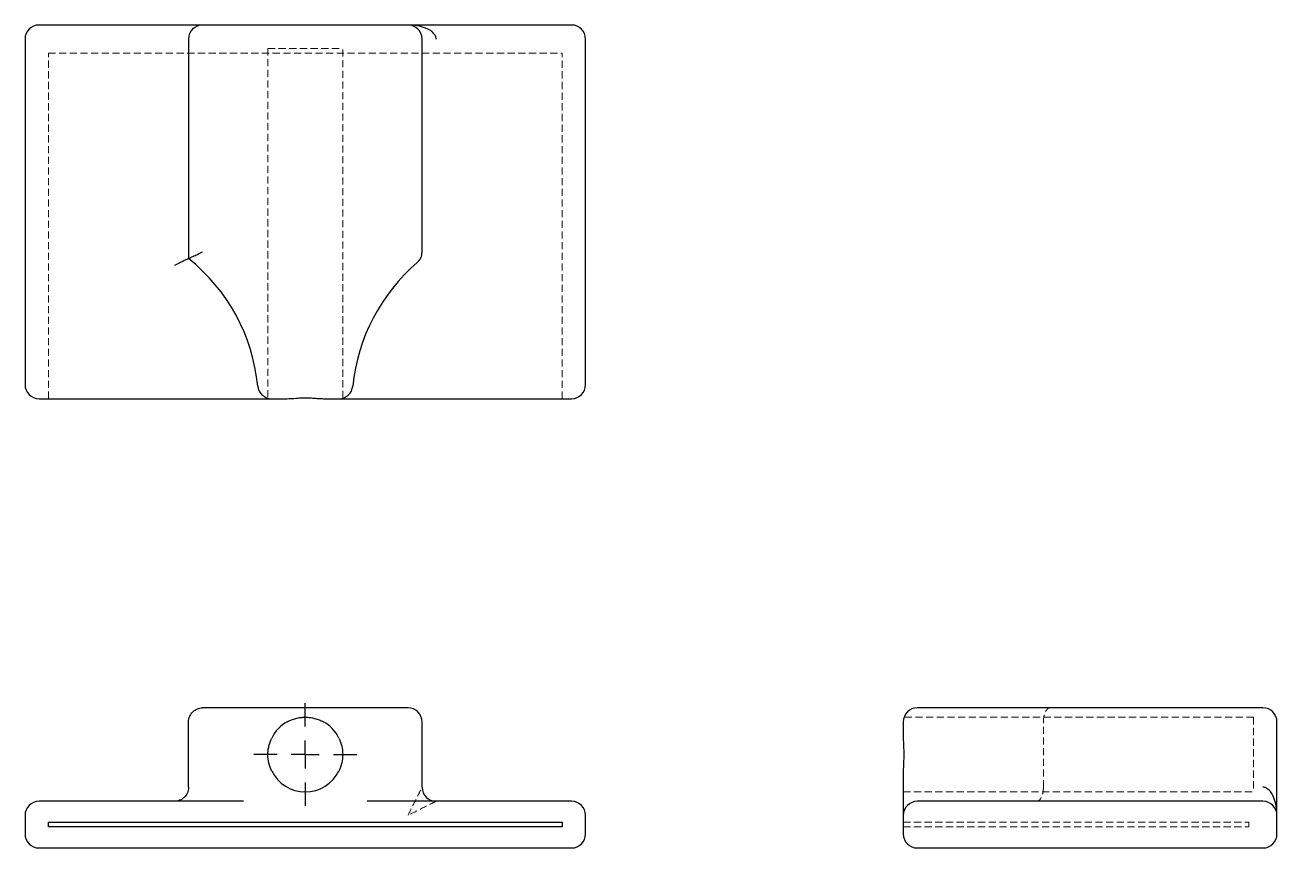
# Model space of a CAD drawing. Header units: millimetres. Extents: x 33 to 256, y 44 to 191.
import ezdxf

# ---------------------------------------------------------------- set-up
doc = ezdxf.new("R2010")
doc.units = ezdxf.units.MM
doc.linetypes.add('HIDDEN', pattern=[1.905, 1.27, -0.635])
doc.layers.add('10', color=7, linetype='Continuous')

# ---------------------------------------------------------------- blocks, each defined once
blk = doc.blocks.new('SW_CENTERMARKSYMBOL_0')
at = {"layer": '10', "color": 0}
for p, q in [((0, 5), (0, 9.17)), ((0, 0), (0, 2.5)), ((-5, 0), (-9.17, 0)), ((0, 0), (-2.5, 0)), ((0, 0), (0, -2.5)), ((0, 0), (2.5, 0)), ((5, 0), (9.17, 0)), ((0, -5), (0, -9.17))]:
    blk.add_line(p, q, dxfattribs=at)

msp = doc.modelspace()

# ---------------------------------------------------------------- linework, layer by layer
at = {"color": 7, "linetype": 'Continuous', "lineweight": 25}
for p, q in [((64.67, 191.34), (35.5, 191.34)), ((101.33, 191.34), (64.67, 191.34)), ((130.5, 191.34), (101.33, 191.34)), ((33, 188.84), (33, 127.17)), ((62.17, 188.84), (62.17, 149.67)), ((103.83, 150.85), (103.83, 188.84)), ((133, 127.17), (133, 188.84)), ((35.5, 124.67), (77.01, 124.67)), ((77.01, 124.67), (79.77, 124.67)), ((86.23, 124.67), (88.99, 124.67)), ((94.02, 124.67), (130.5, 124.67)), ((77.01, 69.5), (64.67, 69.5)), ((88.99, 69.5), (77.01, 69.5)), ((101.33, 69.5), (88.99, 69.5)), ((215.85, 69.5), (192.17, 69.5)), ((253.84, 69.5), (215.85, 69.5)), ((62.17, 55.33), (62.17, 67)), ((103.83, 55.33), (103.83, 67)), ((189.67, 67), (189.67, 64.09)), ((256.34, 50.33), (256.34, 67)), ((189.67, 58.24), (189.67, 55.33)), ((71.98, 52.83), (35.5, 52.83)), ((130.5, 52.83), (94.02, 52.83)), ((253.84, 52.83), (192.17, 52.83)), ((33, 50.33), (33, 47)), ((133, 47), (133, 50.33)), ((189.67, 50.33), (189.67, 47)), ((256.34, 47), (256.34, 50.33)), ((37.17, 48.25), (37.17, 49.08)), ((37.17, 49.08), (128.83, 49.08)), ((128.83, 48.25), (37.17, 48.25)), ((128.83, 49.08), (128.83, 48.25)), ((35.5, 44.5), (130.5, 44.5)), ((192.17, 44.5), (253.84, 44.5))]:
    msp.add_line(p, q, dxfattribs=at)
at = {"color": 7, "linetype": 'HIDDEN', "lineweight": 18}
for p, q in [((37.17, 124.67), (37.17, 186.34)), ((37.17, 186.34), (128.83, 186.34)), ((76.33, 187.17), (89.67, 187.17)), ((76.33, 187.17), (76.33, 124.76)), ((89.67, 124.77), (89.67, 187.17)), ((128.83, 124.67), (128.83, 186.34)), ((252.17, 67.83), (189.81, 67.83)), ((252.17, 67.83), (252.17, 54.5)), ((214.67, 55.33), (214.67, 67)), ((189.67, 54.5), (252.17, 54.5)), ((189.98, 51.51), (189.95, 51.44)), ((189.67, 49.08), (251.34, 49.08)), ((189.67, 48.25), (251.34, 48.25)), ((251.34, 49.08), (251.34, 48.25))]:
    msp.add_line(p, q, dxfattribs=at)
at = {"color": 7, "linetype": 'Continuous', "lineweight": 25}
for centre, radius, start, end in [((35.5, 188.84), 2.5, 90, 180), ((64.67, 188.84), 2.5, 90, 180), ((101.33, 188.84), 2.5, 0, 90), ((130.5, 188.84), 2.5, 0, 90), ((41.35, 123.64), 33.33, 5.6593, 51.3531), ((101.33, 150.85), 2.5, 310.5956, 0), ((124.65, 123.64), 33.33, 130.5956, 174.3407), ((35.5, 127.17), 2.5, 180, 270), ((77.01, 127.17), 2.5, 185.6593, 270), ((88.99, 127.17), 2.5, 270, 354.3407), ((130.5, 127.17), 2.5, 270, 0), ((101.33, 67), 2.5, 0, 90), ((192.17, 67), 2.5, 90, 180), ((253.84, 67), 2.5, 0, 90), ((83, 61.17), 6.67, 118.955, 154), ((83, 61.17), 6.67, 26, 61.045), ((83, 61.17), 6.67, 206, 334), ((106.33, 55.33), 2.5, 180, 270), ((35.5, 50.33), 2.5, 90, 180), ((130.5, 50.33), 2.5, 0, 90), ((192.17, 50.33), 2.5, 90, 180), ((253.84, 50.33), 2.5, 0, 90), ((35.5, 47), 2.5, 180, 270), ((130.5, 47), 2.5, 270, 0), ((192.17, 47), 2.5, 180, 270), ((253.84, 47), 2.5, 270, 0)]:
    msp.add_arc(centre, radius, start, end, dxfattribs=at)
for points, knots in [([(106.33, 188.84), (106.33, 189.03), (106.25, 189.4), (105.75, 190.11), (104.32, 191.01), (102.46, 191.34), (101.33, 191.34)], [-1.570796, -1.570796, -1.570796, -1.570796, -1.346397, -1.121997, -0.673198, 0, 0, 0, 0]), ([(62.17, 149.67), (62.17, 149.67), (62.15, 149.67), (62.08, 149.63), (62.02, 149.61), (61.82, 149.51), (61.62, 149.41), (61.27, 149.24), (61.14, 149.17), (60.87, 149.04), (60.73, 148.97), (60.43, 148.83), (60.28, 148.75), (59.98, 148.6), (59.82, 148.52), (59.67, 148.44)], [0, 0, 0, 0, 0.125, 0.125, 0.25, 0.25, 0.5, 0.5, 0.625, 0.625, 0.75, 0.75, 0.875, 0.875, 1, 1, 1, 1]), ([(62.17, 149.67), (62.17, 149.67), (62.18, 149.68), (62.25, 149.72), (62.31, 149.74), (62.51, 149.84), (62.71, 149.93), (63.06, 150.1), (63.19, 150.16), (63.46, 150.29), (63.6, 150.35), (64.04, 150.56), (64.36, 150.71), (64.67, 150.85)], [0, 0, 0, 0, 0.125, 0.125, 0.25, 0.25, 0.5, 0.5, 0.625, 0.625, 0.75, 0.75, 1, 1, 1, 1]), ([(79.77, 124.67), (80.27, 124.67), (80.79, 124.72), (81.6, 124.77), (81.88, 124.79), (82.44, 124.81), (82.72, 124.82), (83.28, 124.82), (83.56, 124.81), (84.12, 124.79), (84.39, 124.77), (84.94, 124.74), (85.2, 124.72), (85.72, 124.69), (85.98, 124.67), (86.23, 124.67)], [0, 0, 0, 0, 0.25, 0.25, 0.375, 0.375, 0.5, 0.5, 0.625, 0.625, 0.75, 0.75, 0.875, 0.875, 1, 1, 1, 1]), ([(88.99, 124.67), (88.99, 124.67), (89.12, 124.67), (89.63, 124.67), (90, 124.67), (90.94, 124.67), (91.49, 124.67), (92.71, 124.67), (93.36, 124.67), (94.02, 124.67)], [0, 0, 0, 0, 0.25, 0.25, 0.5, 0.5, 0.75, 0.75, 1, 1, 1, 1]), ([(62.17, 67), (62.17, 67.17), (62.18, 67.34), (62.25, 67.68), (62.31, 67.84), (62.51, 68.31), (62.71, 68.59), (63.06, 68.92), (63.19, 69.02), (63.46, 69.19), (63.6, 69.27), (64.04, 69.44), (64.36, 69.5), (64.67, 69.5)], [0, 0, 0, 0, 0.125, 0.125, 0.25, 0.25, 0.5, 0.5, 0.625, 0.625, 0.75, 0.75, 1, 1, 1, 1]), ([(79.77, 67), (80.27, 67.27), (80.79, 67.48), (81.6, 67.69), (81.88, 67.75), (82.44, 67.82), (82.72, 67.83), (83.28, 67.83), (83.56, 67.82), (84.12, 67.75), (84.39, 67.69), (84.94, 67.55), (85.2, 67.47), (85.72, 67.26), (85.98, 67.14), (86.23, 67)], [0, 0, 0, 0, 0.25, 0.25, 0.375, 0.375, 0.5, 0.5, 0.625, 0.625, 0.75, 0.75, 0.875, 0.875, 1, 1, 1, 1]), ([(77.01, 58.24), (76.78, 58.7), (76.62, 59.17), (76.39, 60.15), (76.33, 60.66), (76.33, 61.42), (76.35, 61.67), (76.4, 62.17), (76.45, 62.42), (76.62, 63.16), (76.78, 63.63), (77.01, 64.09)], [0, 0, 0, 0, 0.25, 0.25, 0.5, 0.5, 0.625, 0.625, 0.75, 0.75, 1, 1, 1, 1]), ([(88.99, 64.09), (89.21, 63.63), (89.38, 63.16), (89.61, 62.18), (89.67, 61.67), (89.67, 60.66), (89.61, 60.16), (89.38, 59.18), (89.21, 58.7), (88.99, 58.24)], [0, 0, 0, 0, 0.25, 0.25, 0.5, 0.5, 0.75, 0.75, 1, 1, 1, 1]), ([(189.67, 64.09), (189.67, 63.63), (189.7, 63.16), (189.75, 62.18), (189.77, 61.67), (189.77, 60.66), (189.75, 60.16), (189.7, 59.18), (189.67, 58.7), (189.67, 58.24)], [0, 0, 0, 0, 0.25, 0.25, 0.5, 0.5, 0.75, 0.75, 1, 1, 1, 1]), ([(62.17, 55.33), (62.17, 55.16), (62.15, 54.99), (62.08, 54.65), (62.02, 54.48), (61.82, 54.02), (61.62, 53.74), (61.27, 53.41), (61.14, 53.31), (60.87, 53.13), (60.73, 53.06), (60.43, 52.95), (60.28, 52.91), (59.98, 52.85), (59.82, 52.83), (59.67, 52.83)], [0, 0, 0, 0, 0.125, 0.125, 0.25, 0.25, 0.5, 0.5, 0.625, 0.625, 0.75, 0.75, 0.875, 0.875, 1, 1, 1, 1]), ([(189.67, 55.33), (189.67, 54.68), (189.67, 54.02), (189.67, 52.81), (189.67, 52.26), (189.67, 51.33), (189.67, 50.96), (189.67, 50.47), (189.67, 50.33), (189.67, 50.33)], [0, 0, 0, 0, 0.25, 0.25, 0.5, 0.5, 0.75, 0.75, 1, 1, 1, 1]), ([(256.34, 50.33), (256.34, 51.46), (256.01, 53.32), (255.11, 54.75), (254.4, 55.25), (254.03, 55.33), (253.84, 55.33)], [-1.570796, -1.570796, -1.570796, -1.570796, -0.897598, -0.448799, -0.224399, 0, 0, 0, 0])]:
    msp.add_open_spline(points, degree=3, knots=knots, dxfattribs=at)
at = {"color": 7, "linetype": 'HIDDEN', "lineweight": 18}
for points, knots in [([(214.67, 67), (214.67, 67.17), (214.68, 67.34), (214.72, 67.68), (214.74, 67.84), (214.84, 68.31), (214.93, 68.59), (215.1, 68.92), (215.16, 69.02), (215.29, 69.19), (215.35, 69.27), (215.56, 69.44), (215.71, 69.5), (215.85, 69.5)], [0, 0, 0, 0, 0.125, 0.125, 0.25, 0.25, 0.5, 0.5, 0.625, 0.625, 0.75, 0.75, 1, 1, 1, 1]), ([(101.33, 50.33), (101.89, 51.46), (102.83, 53.32), (103.54, 54.75), (103.79, 55.25), (103.83, 55.33), (103.83, 55.33)], [-1.570796, -1.570796, -1.570796, -1.570796, -0.897598, -0.448799, -0.224399, 0, 0, 0, 0]), ([(214.67, 55.33), (214.67, 55.16), (214.67, 54.99), (214.63, 54.65), (214.61, 54.48), (214.51, 54.02), (214.41, 53.74), (214.24, 53.41), (214.17, 53.31), (214.04, 53.13), (213.97, 53.06), (213.83, 52.95), (213.75, 52.91), (213.6, 52.85), (213.52, 52.83), (213.44, 52.83)], [0, 0, 0, 0, 0.125, 0.125, 0.25, 0.25, 0.5, 0.5, 0.625, 0.625, 0.75, 0.75, 0.875, 0.875, 1, 1, 1, 1]), ([(106.33, 52.83), (106.33, 52.83), (106.25, 52.79), (105.75, 52.54), (104.32, 51.83), (102.46, 50.89), (101.33, 50.33)], [-1.570796, -1.570796, -1.570796, -1.570796, -1.346397, -1.121997, -0.673198, 0, 0, 0, 0])]:
    msp.add_open_spline(points, degree=3, knots=knots, dxfattribs=at)

# ---------------------------------------------------------------- block references
at = {"layer": '10'}
msp.add_blockref('SW_CENTERMARKSYMBOL_0', (83, 61.17), dxfattribs=at)

doc.saveas('drawing.dxf')
